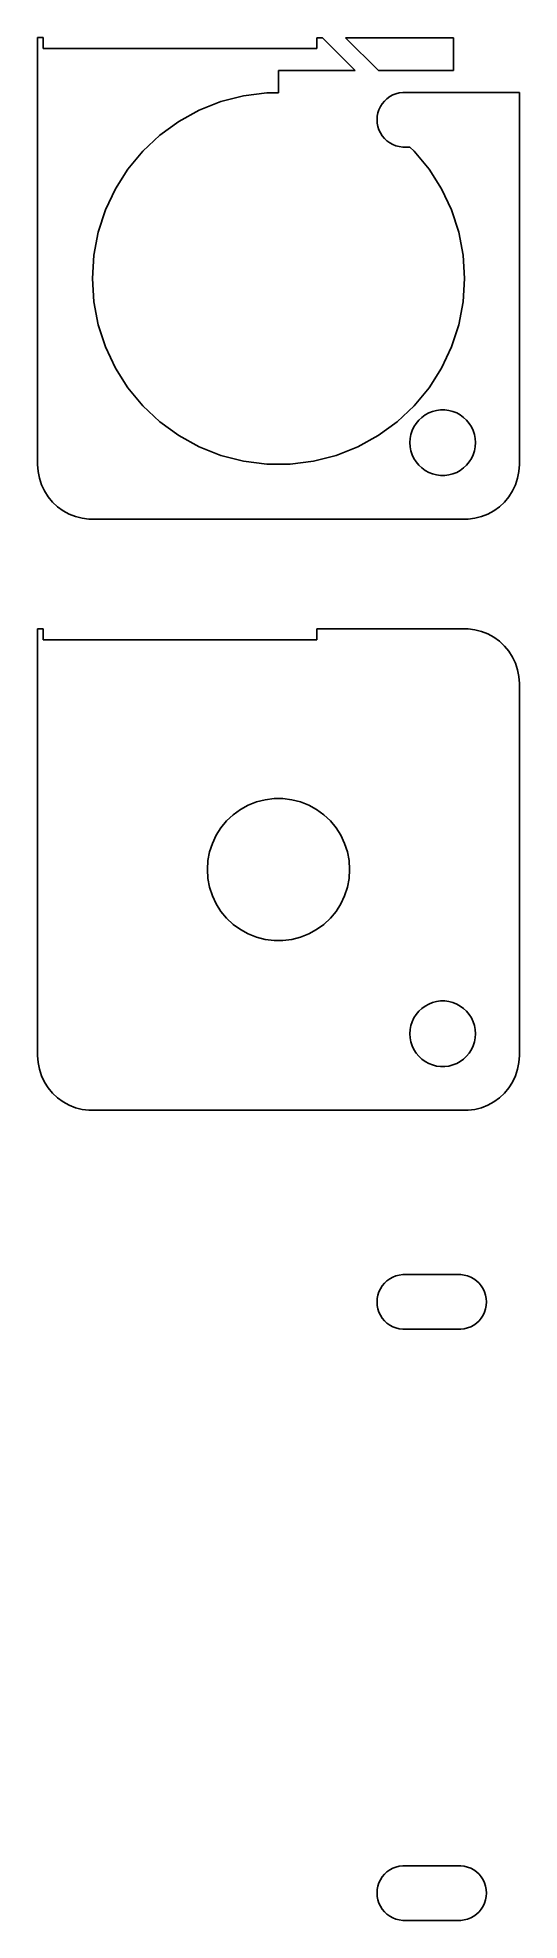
# Model space of a CAD drawing. Header units: metres. Extents: x -22 to 22, y 12 to 184.
import ezdxf

# ---------------------------------------------------------------- set-up
doc = ezdxf.new("R2010")
doc.units = ezdxf.units.M

msp = doc.modelspace()

# ---------------------------------------------------------------- linework, layer by layer
for p, q in [((-21.5, 184), (-22, 184)), ((-22, 184), (-22, 145)), ((-21.5, 183), (-21.5, 184)), ((3.5, 183), (-21.5, 183)), ((4.00986, 183.99), (3.5, 183.99)), ((3.5, 183.99), (3.5, 183)), ((6.99998, 181), (4.00986, 183.99)), ((16, 183.99), (6.13118, 183.99)), ((6.13118, 183.99), (9.12131, 181)), ((16, 181), (16, 183.99)), ((0, 178.966), (0, 181)), ((0, 181), (6.99998, 181)), ((9.12131, 181), (16, 181)), ((-3.18547, 178.699), (-1.06743, 178.966)), ((-1.06743, 178.966), (0, 178.966)), ((10.7274, 178.878), (10.4355, 178.762)), ((11.0315, 178.956), (10.7274, 178.878)), ((11.343, 178.995), (11.0315, 178.956)), ((11.5, 178.995), (11.343, 178.995)), ((22, 179), (11.5, 179)), ((11.5, 179), (11.5, 178.995)), ((22, 145), (22, 179)), ((-9.10905, 176.354), (-7.23824, 177.382)), ((-7.23824, 177.382), (-5.25328, 178.168)), ((-5.25328, 178.168), (-3.18547, 178.699)), ((9.17555, 177.42), (9.07854, 177.122)), ((9.30922, 177.704), (9.17555, 177.42)), ((9.47745, 177.969), (9.30922, 177.704)), ((9.67757, 178.211), (9.47745, 177.969)), ((9.90643, 178.426), (9.67757, 178.211)), ((10.1604, 178.611), (9.90643, 178.426)), ((10.4355, 178.762), (10.1604, 178.611)), ((-10.8362, 175.099), (-9.10905, 176.354)), ((9.0197, 176.813), (9, 176.5)), ((9, 176.5), (9.0197, 176.187)), ((9.07854, 177.122), (9.0197, 176.813)), ((9.0197, 176.187), (9.07854, 175.878)), ((9.07854, 175.878), (9.17555, 175.58)), ((9.17555, 175.58), (9.30922, 175.296)), ((-12.3925, 173.637), (-10.8362, 175.099)), ((9.30922, 175.296), (9.47745, 175.031)), ((9.47745, 175.031), (9.67757, 174.789)), ((9.67757, 174.789), (9.90643, 174.574)), ((9.90643, 174.574), (10.1604, 174.389)), ((10.1604, 174.389), (10.4355, 174.238)), ((10.4355, 174.238), (10.7274, 174.122)), ((10.7274, 174.122), (11.0315, 174.044)), ((11.0315, 174.044), (11.343, 174.005)), ((11.343, 174.005), (12.001, 174.005)), ((12.001, 174.005), (12.3925, 173.637)), ((-13.7533, 171.992), (-12.3925, 173.637)), ((12.3925, 173.637), (13.7533, 171.992)), ((-14.8972, 170.19), (-13.7533, 171.992)), ((13.7533, 171.992), (14.8972, 170.19)), ((-15.8062, 168.258), (-14.8972, 170.19)), ((14.8972, 170.19), (15.8062, 168.258)), ((-16.4659, 166.228), (-15.8062, 168.258)), ((15.8062, 168.258), (16.4659, 166.228)), ((-16.8659, 164.131), (-16.4659, 166.228)), ((16.4659, 166.228), (16.8659, 164.131)), ((-17, 162), (-16.8659, 164.131)), ((16.8659, 164.131), (17, 162)), ((-16.8659, 159.869), (-17, 162)), ((17, 162), (16.8659, 159.869)), ((-16.4659, 157.772), (-16.8659, 159.869)), ((16.8659, 159.869), (16.4659, 157.772)), ((-15.8062, 155.742), (-16.4659, 157.772)), ((16.4659, 157.772), (15.8062, 155.742)), ((-14.8972, 153.81), (-15.8062, 155.742)), ((15.8062, 155.742), (14.8972, 153.81)), ((-13.7533, 152.008), (-14.8972, 153.81)), ((14.8972, 153.81), (13.7533, 152.008)), ((-12.3925, 150.363), (-13.7533, 152.008)), ((13.7533, 152.008), (12.3925, 150.363)), ((-10.8362, 148.901), (-12.3925, 150.363)), ((12.3925, 150.363), (10.8362, 148.901)), ((13.3925, 149.533), (13.7227, 149.714)), ((13.7227, 149.714), (14.0729, 149.853)), ((14.0729, 149.853), (14.4379, 149.947)), ((14.4379, 149.947), (14.8116, 149.994)), ((14.8116, 149.994), (15.1884, 149.994)), ((15.1884, 149.994), (15.5621, 149.947)), ((15.5621, 149.947), (15.927, 149.853)), ((15.927, 149.853), (16.2773, 149.714)), ((16.2773, 149.714), (16.6075, 149.533)), ((-9.10905, 147.646), (-10.8362, 148.901)), ((10.8362, 148.901), (9.10905, 147.646)), ((12.0942, 147.746), (12.2107, 148.104)), ((12.2107, 148.104), (12.3711, 148.445)), ((12.3711, 148.445), (12.5729, 148.763)), ((12.5729, 148.763), (12.8131, 149.054)), ((12.8131, 149.054), (13.0877, 149.312)), ((13.0877, 149.312), (13.3925, 149.533)), ((16.6075, 149.533), (16.9123, 149.312)), ((16.9123, 149.312), (17.1869, 149.054)), ((17.1869, 149.054), (17.427, 148.763)), ((17.427, 148.763), (17.6289, 148.445)), ((17.6289, 148.445), (17.7893, 148.104)), ((17.7893, 148.104), (17.9057, 147.746)), ((-7.23824, 146.618), (-9.10905, 147.646)), ((-5.25328, 145.832), (-7.23824, 146.618)), ((7.23824, 146.618), (5.25328, 145.832)), ((9.10905, 147.646), (7.23824, 146.618)), ((12, 147), (12.0237, 147.376)), ((12.0237, 146.624), (12, 147)), ((12.0237, 147.376), (12.0942, 147.746)), ((12.0942, 146.254), (12.0237, 146.624)), ((12.2107, 145.896), (12.0942, 146.254)), ((17.9057, 146.254), (17.7893, 145.896)), ((17.9057, 147.746), (17.9763, 147.376)), ((17.9763, 146.624), (17.9057, 146.254)), ((17.9763, 147.376), (18, 147)), ((18, 147), (17.9763, 146.624)), ((-22, 145), (-21.9606, 144.373)), ((-3.18547, 145.301), (-5.25328, 145.832)), ((-1.06743, 145.034), (-3.18547, 145.301)), ((1.06743, 145.034), (-1.06743, 145.034)), ((3.18547, 145.301), (1.06743, 145.034)), ((5.25328, 145.832), (3.18547, 145.301)), ((12.3711, 145.555), (12.2107, 145.896)), ((12.5729, 145.237), (12.3711, 145.555)), ((12.8131, 144.946), (12.5729, 145.237)), ((13.0877, 144.688), (12.8131, 144.946)), ((13.3925, 144.467), (13.0877, 144.688)), ((16.9123, 144.688), (16.6075, 144.467)), ((17.1869, 144.946), (16.9123, 144.688)), ((17.427, 145.237), (17.1869, 144.946)), ((17.6289, 145.555), (17.427, 145.237)), ((17.7893, 145.896), (17.6289, 145.555)), ((21.9606, 144.373), (22, 145)), ((-21.9606, 144.373), (-21.8429, 143.757)), ((-21.8429, 143.757), (-21.6489, 143.159)), ((-21.6489, 143.159), (-21.3815, 142.591)), ((13.7227, 144.286), (13.3925, 144.467)), ((14.0729, 144.147), (13.7227, 144.286)), ((14.4379, 144.053), (14.0729, 144.147)), ((14.8116, 144.006), (14.4379, 144.053)), ((15.1884, 144.006), (14.8116, 144.006)), ((15.5621, 144.053), (15.1884, 144.006)), ((15.927, 144.147), (15.5621, 144.053)), ((16.2773, 144.286), (15.927, 144.147)), ((16.6075, 144.467), (16.2773, 144.286)), ((21.3815, 142.591), (21.6489, 143.159)), ((21.6489, 143.159), (21.8429, 143.757)), ((21.8429, 143.757), (21.9606, 144.373)), ((-21.3815, 142.591), (-21.0451, 142.061)), ((-21.0451, 142.061), (-20.6448, 141.577)), ((-20.6448, 141.577), (-20.1871, 141.147)), ((-20.1871, 141.147), (-19.6791, 140.778)), ((19.6791, 140.778), (20.1871, 141.147)), ((20.1871, 141.147), (20.6448, 141.577)), ((20.6448, 141.577), (21.0451, 142.061)), ((21.0451, 142.061), (21.3815, 142.591)), ((-19.6791, 140.778), (-19.1289, 140.476)), ((-19.1289, 140.476), (-18.5451, 140.245)), ((-18.5451, 140.245), (-17.9369, 140.089)), ((-17.9369, 140.089), (-17.3139, 140.01)), ((-17.3139, 140.01), (17.3139, 140.01)), ((17.3139, 140.01), (17.9369, 140.089)), ((17.9369, 140.089), (18.5451, 140.245)), ((18.5451, 140.245), (19.1289, 140.476)), ((19.1289, 140.476), (19.6791, 140.778)), ((-21.5, 130), (-22, 130)), ((-22, 130), (-22, 91)), ((-21.5, 129), (-21.5, 130)), ((3.5, 129), (-21.5, 129)), ((17.3139, 129.99), (3.5, 129.99)), ((3.5, 129.99), (3.5, 129)), ((17.9369, 129.911), (17.3139, 129.99)), ((18.5451, 129.755), (17.9369, 129.911)), ((19.1289, 129.524), (18.5451, 129.755)), ((19.6791, 129.222), (19.1289, 129.524)), ((20.1871, 128.853), (19.6791, 129.222)), ((20.6448, 128.423), (20.1871, 128.853)), ((21.0451, 127.939), (20.6448, 128.423)), ((21.3815, 127.409), (21.0451, 127.939)), ((21.6489, 126.841), (21.3815, 127.409)), ((21.8429, 126.243), (21.6489, 126.841)), ((21.9606, 125.627), (21.8429, 126.243)), ((22, 125), (21.9606, 125.627)), ((22, 91), (22, 125)), ((-3.48286, 113.488), (-2.76756, 113.881)), ((-2.76756, 113.881), (-2.00861, 114.182)), ((-2.00861, 114.182), (-1.21797, 114.385)), ((-1.21797, 114.385), (-0.40813, 114.487)), ((-0.40813, 114.487), (0.40813, 114.487)), ((0.40813, 114.487), (1.21797, 114.385)), ((1.21797, 114.385), (2.00861, 114.182)), ((2.00861, 114.182), (2.76756, 113.881)), ((2.76756, 113.881), (3.48286, 113.488)), ((-5.69598, 111.131), (-5.25861, 111.821)), ((-5.25861, 111.821), (-4.73828, 112.45)), ((-4.73828, 112.45), (-4.14325, 113.008)), ((-4.14325, 113.008), (-3.48286, 113.488)), ((3.48286, 113.488), (4.14325, 113.008)), ((4.14325, 113.008), (4.73828, 112.45)), ((4.73828, 112.45), (5.25861, 111.821)), ((5.25861, 111.821), (5.69598, 111.131)), ((-6.29578, 109.616), (-6.04353, 110.393)), ((-6.04353, 110.393), (-5.69598, 111.131)), ((5.69598, 111.131), (6.04353, 110.393)), ((6.04353, 110.393), (6.29578, 109.616)), ((-6.5, 108), (-6.44873, 108.815)), ((-6.44873, 108.815), (-6.29578, 109.616)), ((6.29578, 109.616), (6.44873, 108.815)), ((6.44873, 108.815), (6.5, 108)), ((-6.44873, 107.185), (-6.5, 108)), ((-6.29578, 106.384), (-6.44873, 107.185)), ((6.44873, 107.185), (6.29578, 106.384)), ((6.5, 108), (6.44873, 107.185)), ((-6.04353, 105.607), (-6.29578, 106.384)), ((-5.69598, 104.869), (-6.04353, 105.607)), ((6.04353, 105.607), (5.69598, 104.869)), ((6.29578, 106.384), (6.04353, 105.607)), ((-5.25861, 104.179), (-5.69598, 104.869)), ((-4.73828, 103.55), (-5.25861, 104.179)), ((-4.14325, 102.992), (-4.73828, 103.55)), ((4.73828, 103.55), (4.14325, 102.992)), ((5.25861, 104.179), (4.73828, 103.55)), ((5.69598, 104.869), (5.25861, 104.179)), ((-3.48286, 102.512), (-4.14325, 102.992)), ((-2.76756, 102.119), (-3.48286, 102.512)), ((-2.00861, 101.818), (-2.76756, 102.119)), ((-1.21797, 101.615), (-2.00861, 101.818)), ((-0.40813, 101.513), (-1.21797, 101.615)), ((0.40813, 101.513), (-0.40813, 101.513)), ((1.21797, 101.615), (0.40813, 101.513)), ((2.00861, 101.818), (1.21797, 101.615)), ((2.76756, 102.119), (2.00861, 101.818)), ((3.48286, 102.512), (2.76756, 102.119)), ((4.14325, 102.992), (3.48286, 102.512)), ((12.3711, 94.4453), (12.5729, 94.7634)), ((12.5729, 94.7634), (12.8131, 95.0536)), ((12.8131, 95.0536), (13.0877, 95.3116)), ((13.0877, 95.3116), (13.3925, 95.533)), ((13.3925, 95.533), (13.7227, 95.7145)), ((13.7227, 95.7145), (14.0729, 95.8532)), ((14.0729, 95.8532), (14.4379, 95.9469)), ((14.4379, 95.9469), (14.8116, 95.9941)), ((14.8116, 95.9941), (15.1884, 95.9941)), ((15.1884, 95.9941), (15.5621, 95.9469)), ((15.5621, 95.9469), (15.927, 95.8532)), ((15.927, 95.8532), (16.2773, 95.7145)), ((16.2773, 95.7145), (16.6075, 95.533)), ((16.6075, 95.533), (16.9123, 95.3116)), ((16.9123, 95.3116), (17.1869, 95.0536)), ((17.1869, 95.0536), (17.427, 94.7634)), ((17.427, 94.7634), (17.6289, 94.4453)), ((12, 93), (12.0237, 93.376)), ((12.0237, 92.624), (12, 93)), ((12.0237, 93.376), (12.0942, 93.7461)), ((12.0942, 93.7461), (12.2107, 94.1044)), ((12.2107, 94.1044), (12.3711, 94.4453)), ((17.6289, 94.4453), (17.7893, 94.1044)), ((17.7893, 94.1044), (17.9057, 93.7461)), ((17.9057, 93.7461), (17.9763, 93.376)), ((17.9763, 93.376), (18, 93)), ((18, 93), (17.9763, 92.624)), ((12.0942, 92.2539), (12.0237, 92.624)), ((12.2107, 91.8956), (12.0942, 92.2539)), ((12.3711, 91.5547), (12.2107, 91.8956)), ((12.5729, 91.2366), (12.3711, 91.5547)), ((12.8131, 90.9464), (12.5729, 91.2366)), ((17.427, 91.2366), (17.1869, 90.9464)), ((17.6289, 91.5547), (17.427, 91.2366)), ((17.7893, 91.8956), (17.6289, 91.5547)), ((17.9057, 92.2539), (17.7893, 91.8956)), ((17.9763, 92.624), (17.9057, 92.2539)), ((-22, 91), (-21.9606, 90.3733)), ((-21.9606, 90.3733), (-21.8429, 89.7566)), ((-21.8429, 89.7566), (-21.6489, 89.1594)), ((13.0877, 90.6885), (12.8131, 90.9464)), ((13.3925, 90.467), (13.0877, 90.6885)), ((13.7227, 90.2855), (13.3925, 90.467)), ((14.0729, 90.1468), (13.7227, 90.2855)), ((14.4379, 90.0531), (14.0729, 90.1468)), ((14.8116, 90.0059), (14.4379, 90.0531)), ((15.1884, 90.0059), (14.8116, 90.0059)), ((15.5621, 90.0531), (15.1884, 90.0059)), ((15.927, 90.1468), (15.5621, 90.0531)), ((16.2773, 90.2855), (15.927, 90.1468)), ((16.6075, 90.467), (16.2773, 90.2855)), ((16.9123, 90.6885), (16.6075, 90.467)), ((17.1869, 90.9464), (16.9123, 90.6885)), ((21.6489, 89.1594), (21.8429, 89.7566)), ((21.8429, 89.7566), (21.9606, 90.3733)), ((21.9606, 90.3733), (22, 91)), ((-21.6489, 89.1594), (-21.3815, 88.5912)), ((-21.3815, 88.5912), (-21.0451, 88.0611)), ((-21.0451, 88.0611), (-20.6448, 87.5773)), ((20.6448, 87.5773), (21.0451, 88.0611)), ((21.0451, 88.0611), (21.3815, 88.5912)), ((21.3815, 88.5912), (21.6489, 89.1594)), ((-20.6448, 87.5773), (-20.1871, 87.1474)), ((-20.1871, 87.1474), (-19.6791, 86.7784)), ((-19.6791, 86.7784), (-19.1289, 86.4759)), ((-19.1289, 86.4759), (-18.5451, 86.2447)), ((-18.5451, 86.2447), (-17.9369, 86.0886)), ((-17.9369, 86.0886), (-17.3139, 86.0099)), ((-17.3139, 86.0099), (17.3139, 86.0099)), ((17.3139, 86.0099), (17.9369, 86.0886)), ((17.9369, 86.0886), (18.5451, 86.2447)), ((18.5451, 86.2447), (19.1289, 86.4759)), ((19.1289, 86.4759), (19.6791, 86.7784)), ((19.6791, 86.7784), (20.1871, 87.1474)), ((20.1871, 87.1474), (20.6448, 87.5773)), ((10.1604, 70.6108), (9.90643, 70.4263)), ((10.4355, 70.7621), (10.1604, 70.6108)), ((10.7274, 70.8776), (10.4355, 70.7621)), ((11.0315, 70.9557), (10.7274, 70.8776)), ((11.343, 70.9951), (11.0315, 70.9557)), ((16.657, 70.9951), (11.343, 70.9951)), ((16.9684, 70.9557), (16.657, 70.9951)), ((17.2725, 70.8776), (16.9684, 70.9557)), ((17.5644, 70.7621), (17.2725, 70.8776)), ((17.8396, 70.6108), (17.5644, 70.7621)), ((18.0936, 70.4263), (17.8396, 70.6108)), ((9.0197, 68.8133), (9, 68.5)), ((9.07854, 69.1217), (9.0197, 68.8133)), ((9.17555, 69.4203), (9.07854, 69.1217)), ((9.30922, 69.7044), (9.17555, 69.4203)), ((9.47745, 69.9695), (9.30922, 69.7044)), ((9.67757, 70.2114), (9.47745, 69.9695)), ((9.90643, 70.4263), (9.67757, 70.2114)), ((18.3224, 70.2114), (18.0936, 70.4263)), ((18.5225, 69.9695), (18.3224, 70.2114)), ((18.6908, 69.7044), (18.5225, 69.9695)), ((18.8244, 69.4203), (18.6908, 69.7044)), ((18.9214, 69.1217), (18.8244, 69.4203)), ((18.9803, 68.8133), (18.9214, 69.1217)), ((19, 68.5), (18.9803, 68.8133)), ((9, 68.5), (9.0197, 68.1867)), ((9.0197, 68.1867), (9.07854, 67.8783)), ((9.07854, 67.8783), (9.17555, 67.5797)), ((9.17555, 67.5797), (9.30922, 67.2956)), ((9.30922, 67.2956), (9.47745, 67.0305)), ((18.5225, 67.0305), (18.6908, 67.2956)), ((18.6908, 67.2956), (18.8244, 67.5797)), ((18.8244, 67.5797), (18.9214, 67.8783)), ((18.9214, 67.8783), (18.9803, 68.1867)), ((18.9803, 68.1867), (19, 68.5)), ((9.47745, 67.0305), (9.67757, 66.7886)), ((9.67757, 66.7886), (9.90643, 66.5737)), ((9.90643, 66.5737), (10.1604, 66.3892)), ((10.1604, 66.3892), (10.4355, 66.2379)), ((10.4355, 66.2379), (10.7274, 66.1223)), ((10.7274, 66.1223), (11.0315, 66.0443)), ((11.0315, 66.0443), (11.343, 66.0049)), ((11.343, 66.0049), (16.657, 66.0049)), ((16.657, 66.0049), (16.9684, 66.0443)), ((16.9684, 66.0443), (17.2725, 66.1223)), ((17.2725, 66.1223), (17.5644, 66.2379)), ((17.5644, 66.2379), (17.8396, 66.3892)), ((17.8396, 66.3892), (18.0936, 66.5737)), ((18.0936, 66.5737), (18.3224, 66.7886)), ((18.3224, 66.7886), (18.5225, 67.0305)), ((9.30922, 15.7044), (9.17555, 15.4203)), ((9.47745, 15.9695), (9.30922, 15.7044)), ((9.67757, 16.2114), (9.47745, 15.9695)), ((9.90643, 16.4263), (9.67757, 16.2114)), ((10.1604, 16.6108), (9.90643, 16.4263)), ((10.4355, 16.7621), (10.1604, 16.6108)), ((10.7274, 16.8776), (10.4355, 16.7621)), ((11.0315, 16.9557), (10.7274, 16.8776)), ((11.343, 16.9951), (11.0315, 16.9557)), ((16.657, 16.9951), (11.343, 16.9951)), ((16.9684, 16.9557), (16.657, 16.9951)), ((17.2725, 16.8776), (16.9684, 16.9557)), ((17.5644, 16.7621), (17.2725, 16.8776)), ((17.8396, 16.6108), (17.5644, 16.7621)), ((18.0936, 16.4263), (17.8396, 16.6108)), ((18.3224, 16.2114), (18.0936, 16.4263)), ((18.5225, 15.9695), (18.3224, 16.2114)), ((18.6908, 15.7044), (18.5225, 15.9695)), ((18.8244, 15.4203), (18.6908, 15.7044)), ((9.0197, 14.8133), (9, 14.5)), ((9, 14.5), (9.0197, 14.1867)), ((9.07854, 15.1217), (9.0197, 14.8133)), ((9.0197, 14.1867), (9.07854, 13.8783)), ((9.17555, 15.4203), (9.07854, 15.1217)), ((9.07854, 13.8783), (9.17555, 13.5797)), ((18.9214, 15.1217), (18.8244, 15.4203)), ((18.8244, 13.5797), (18.9214, 13.8783)), ((18.9803, 14.8133), (18.9214, 15.1217)), ((18.9214, 13.8783), (18.9803, 14.1867)), ((19, 14.5), (18.9803, 14.8133)), ((18.9803, 14.1867), (19, 14.5)), ((9.17555, 13.5797), (9.30922, 13.2956)), ((9.30922, 13.2956), (9.47745, 13.0305)), ((9.47745, 13.0305), (9.67757, 12.7886)), ((9.67757, 12.7886), (9.90643, 12.5737)), ((9.90643, 12.5737), (10.1604, 12.3892)), ((10.1604, 12.3892), (10.4355, 12.2379)), ((10.4355, 12.2379), (10.7274, 12.1223)), ((10.7274, 12.1223), (11.0315, 12.0443)), ((11.0315, 12.0443), (11.343, 12.0049)), ((16.657, 12.0049), (16.9684, 12.0443)), ((16.9684, 12.0443), (17.2725, 12.1223)), ((17.2725, 12.1223), (17.5644, 12.2379)), ((17.5644, 12.2379), (17.8396, 12.3892)), ((17.8396, 12.3892), (18.0936, 12.5737)), ((18.0936, 12.5737), (18.3224, 12.7886)), ((18.3224, 12.7886), (18.5225, 13.0305)), ((18.5225, 13.0305), (18.6908, 13.2956)), ((18.6908, 13.2956), (18.8244, 13.5797)), ((11.343, 12.0049), (16.657, 12.0049))]:
    msp.add_line(p, q)

doc.saveas('drawing.dxf')
